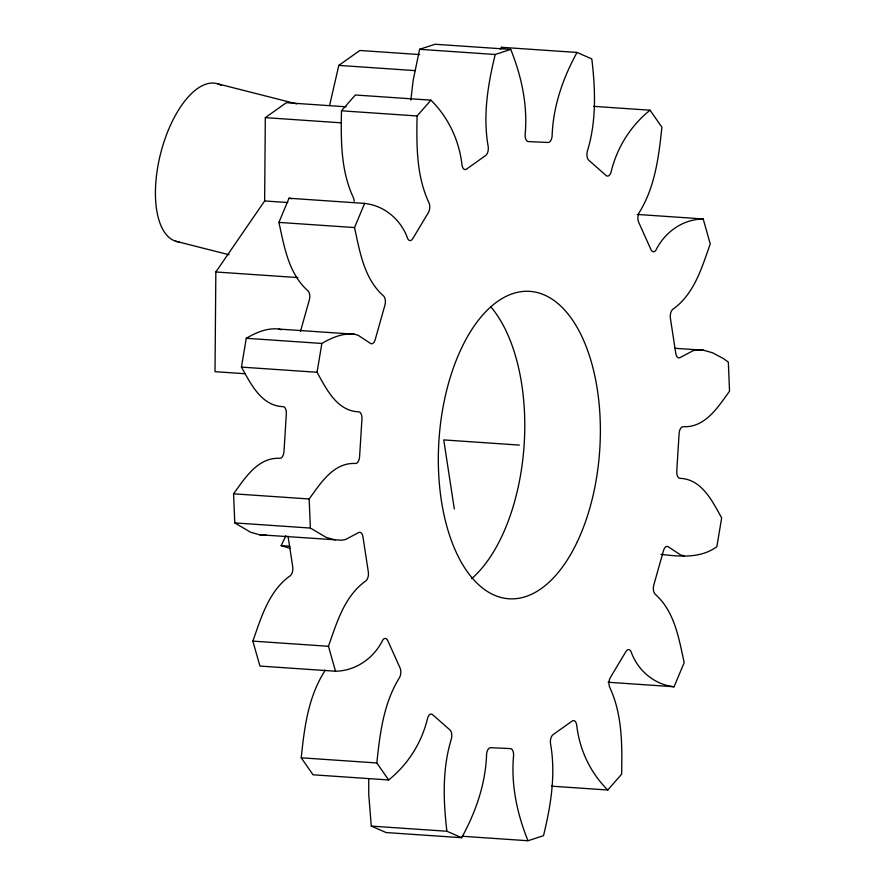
<?xml version="1.0" encoding="UTF-8"?>
<svg xmlns="http://www.w3.org/2000/svg" width="885" height="885" viewBox="0 0 885 885"><rect width="100%" height="100%" fill="white"/><g stroke="black" fill="none" stroke-linecap="round" stroke-linejoin="round"><path stroke-width="1.33" d="M346.179 106.808L286.331 102.715L265.323 117.639L264.637 200.961L215.84 271.983L215.022 371.689L245.056 373.735M660.929 554.342C679.857 556.632 700.433 558.634 716.85 546.709L721.662 517.891C712.314 501.231 701.761 478.885 679.658 478.331A6.98 3.651 -86.1 0 1 676.793 470.665L679.072 434.048A6.98 3.651 -86.1 0 1 682.877 426.681C705.124 428.074 718.133 406.879 729.539 391.192L728.333 362.098L723.554 358.668L712.525 352.772L703.608 350.25L697.103 349.951L693.176 350.659L679.99 357.628A6.98 3.651 -86.1 0 1 675.697 352.905L670.465 318.744A6.98 3.651 -86.1 0 1 672.622 309.44C694.26 294.229 701.894 267.569 710.235 243.884L703.188 218.938C682.778 219.314 664.746 232.091 655.873 250.245A6.98 3.651 -86.1 0 1 650.785 249.194L638.848 222.677A6.98 3.651 -86.1 0 1 639.036 212.843C655.099 187.222 658.805 156.623 661.88 127.197L650.055 110.205C630.419 125.902 616.701 148.049 610.971 172.52A6.98 3.651 -86.1 0 1 605.871 175.296L589.045 160.473A6.98 3.651 -86.1 0 1 587.231 151.612C596.567 121.577 595.461 89.761 591.811 58.908L577.02 52.458C562.871 78.234 552.981 106.654 552.118 136.29A6.98 3.651 -86.1 0 1 547.782 142.463L528.633 141.589A6.98 3.651 -86.1 0 1 525.093 135.051C527.902 105.746 521.674 76.497 510.722 49.416L495.213 54.483C487.823 84.661 482.69 116.101 488.277 147.065A6.98 3.651 -86.1 0 1 485.367 155.716L466.804 168.913A6.98 3.651 -86.1 0 1 462.081 165.694C459.448 141.014 448.606 117.628 430.94 100.16L355.339 94.994L341.477 110.802C340.902 140.195 340.692 170.871 353.569 198.052A6.98 3.651 -86.1 0 1 354.166 201.349M430.94 100.16L417.078 115.968C416.503 145.361 416.293 176.038 429.17 203.218A6.98 3.651 -86.1 0 1 428.13 213.019L412.974 238.286A6.98 3.651 -86.1 0 1 407.786 238.861C401.248 219.945 384.676 205.585 364.62 203.417L289.019 198.24L278.919 222.4C284.273 246.594 288.466 273.808 308.19 291.021A6.98 3.651 -86.1 0 1 309.175 300.48L300.469 331.388M410.85 100.049L413.173 80.336L419.612 49.317L435.121 44.25L510.722 49.416M684.293 555.935L680.465 554.873L668.23 546.731A6.98 3.651 -86.1 0 0 663.374 551.034L653.938 584.52A6.98 3.651 -86.1 0 0 654.922 593.979C674.647 611.192 678.828 638.406 684.193 662.6L674.082 686.76C654.026 684.581 637.466 670.222 630.928 651.305A6.98 3.651 -86.1 0 0 625.739 651.891L610.584 677.158A6.98 3.651 -86.1 0 0 609.544 686.948C622.409 714.129 622.199 744.805 621.624 774.198L607.763 790.006C590.107 772.539 579.255 749.153 576.633 724.483A6.98 3.651 -86.1 0 0 571.909 721.253L553.335 734.45A6.98 3.651 -86.1 0 0 550.437 743.101C556.012 774.065 550.89 805.505 543.501 835.683L527.991 840.75C517.028 813.669 510.811 784.42 513.621 755.115A6.98 3.651 -86.1 0 0 510.081 748.577L490.921 747.703A6.98 3.651 -86.1 0 0 486.595 753.876C485.732 783.513 475.842 811.932 461.682 837.708L446.892 831.258C443.252 800.405 442.146 768.589 451.483 738.566A6.98 3.651 -86.1 0 0 449.668 729.694L432.842 714.881A6.98 3.651 -86.1 0 0 427.743 717.646C422.012 742.117 408.295 764.264 388.659 779.962L313.058 774.795L301.232 757.803C304.296 728.377 308.013 697.778 324.076 672.158A6.98 3.651 -86.1 0 0 324.839 670.078M388.659 779.962L376.833 762.97C379.897 733.543 383.614 702.944 399.677 677.324A6.98 3.651 -86.1 0 0 399.854 667.489L387.918 640.983A6.98 3.651 -86.1 0 0 382.84 639.921C373.968 658.086 355.925 670.852 335.526 671.228L259.925 666.062L252.867 641.116C261.219 617.431 268.841 590.771 290.49 575.56A6.98 3.651 -86.1 0 0 292.636 566.256L288.045 536.188M335.526 671.228L328.468 646.282C336.82 622.597 344.442 595.937 366.091 580.726A6.98 3.651 -86.1 0 0 368.248 571.422L363.016 537.261A6.98 3.651 -86.1 0 0 358.713 532.538L345.537 539.507L341.599 540.215L259.493 534.75L250.588 532.228L234.779 522.902L233.563 493.808C244.979 478.121 257.977 456.925 280.235 458.319A6.98 3.651 -86.1 0 0 284.03 450.952L286.309 414.335A6.98 3.651 -86.1 0 0 283.443 406.669C261.352 406.115 250.787 383.769 241.45 367.109L246.262 338.291C256.053 332.561 267.226 327.649 278.819 329.065L354.42 334.231L358.237 335.304L370.483 343.435A6.98 3.651 -86.1 0 0 375.34 339.132L384.776 305.646A6.98 3.651 -86.1 0 0 383.791 296.187C364.067 278.974 359.874 251.76 354.52 227.567L364.62 203.417M335.094 539.916L326.189 537.394L310.381 528.068L309.164 498.974C320.58 483.287 333.59 462.092 355.836 463.486A6.98 3.651 -86.1 0 0 359.631 456.118L361.91 419.501A6.98 3.651 -86.1 0 0 359.056 411.835C336.953 411.282 326.388 388.935 317.051 372.275L321.863 343.457C331.654 337.727 342.827 332.815 354.42 334.231M329.552 105.558L338.822 65.401L359.83 50.478L419.678 54.571M290.346 548.434L281.153 545.658L285.855 535.702M500.302 49.405L501.419 47.292L577.02 52.458M259.493 534.75L265.998 535.049M419.612 49.317L495.213 54.483M338.822 65.401L414.999 70.612M593.691 106.355L650.055 110.205M341.477 110.802L417.078 115.968M265.323 117.639L341.499 122.849M637.2 214.435L703.188 218.938M264.637 200.961L287.758 202.532M278.919 222.4L354.52 227.567M215.84 271.983L297.869 277.58M674.746 348.281L703.608 350.25M246.262 338.291L321.863 343.457M241.45 367.109L317.051 372.275M519.351 445.089L443.75 439.911L454.304 508.897M233.563 493.808L309.164 498.974M234.779 522.902L310.381 528.068M281.153 545.658L289.97 546.266M252.867 641.116L328.468 646.282M608.106 682.246L674.082 686.76M301.232 757.803L376.833 762.97M551.41 786.157L607.763 790.006M368.724 778.656L368.746 794.653L371.291 826.092L446.892 831.258M462.003 836.236L527.991 840.75M461.682 837.708L386.081 832.542L371.291 826.092M289.019 198.24L291.619 198.705M217.854 83.854L296.74 103.888M175.551 241.174L229.038 254.747M278.819 329.065L281.364 329.773M501.419 47.292L503.886 48.365M179.124 241.926A81.475 37.192 -75.7 0 1 161.291 150.948A81.475 37.192 -75.7 0 1 221.217 85.369M490.555 306.542A154.067 80.535 -86.1 0 1 524.086 445.62A154.067 80.535 -86.1 0 1 471.76 578.602M577.363 541.62A154.067 80.535 -86.1 0 0 539.341 293.112A154.067 80.535 -86.1 0 0 441.361 500.523A154.067 80.535 -86.1 0 0 577.363 541.62"/></g></svg>
